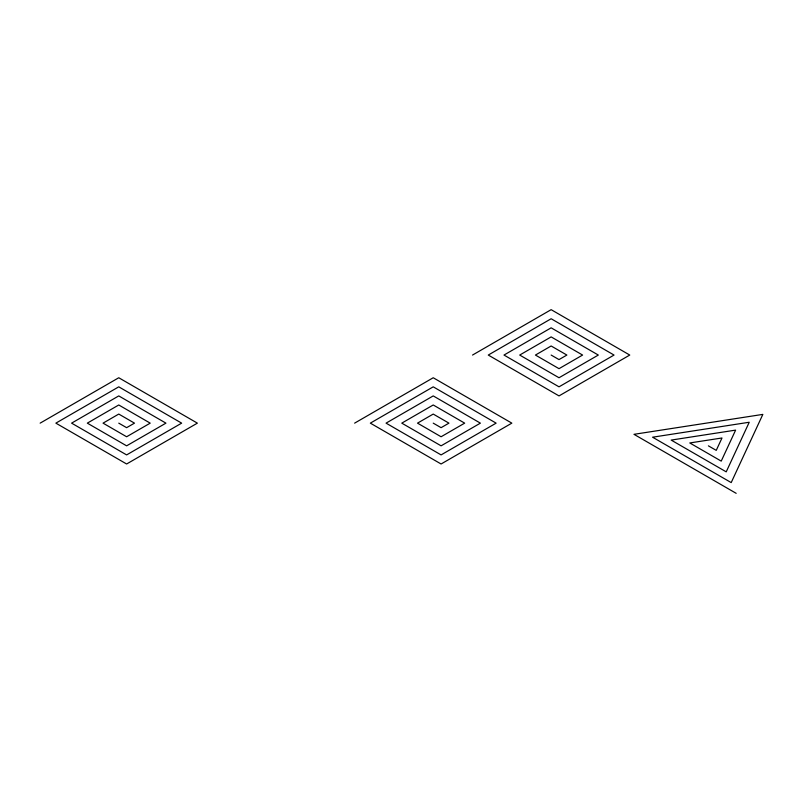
<?xml version="1.0" encoding="UTF-8"?>
<svg xmlns="http://www.w3.org/2000/svg" width="803" height="803" viewBox="0 0 803 803"><rect width="100%" height="100%" fill="white"/><g stroke="black" fill="none" stroke-linecap="round" stroke-linejoin="round"><path stroke-width="1.2" d="M40.15 423.141L118.764 377.751L197.377 423.141L126.623 463.993L55.869 423.141L118.764 386.835L181.659 423.141L126.623 454.91L71.597 423.141L118.764 395.909L165.94 423.141L126.623 445.836L87.316 423.141L118.764 404.983L150.211 423.141L126.623 436.762L103.045 423.141L118.764 414.067L134.492 423.141L126.623 427.678L118.764 423.141M354.615 423.141L433.229 377.751L511.842 423.141L441.088 463.993L370.334 423.141L433.229 386.835L496.124 423.141L441.088 454.91L386.062 423.141L433.229 395.909L480.395 423.141L441.088 445.836L401.781 423.141L433.229 404.983L464.676 423.141L441.088 436.762L417.51 423.141L433.229 414.067L448.947 423.141L441.088 427.678L433.229 423.141M472.535 355.056L551.149 309.667L629.763 355.056L559.018 395.909L488.264 355.056L551.149 318.751L614.044 355.056L559.018 386.835L503.983 355.056L551.149 327.825L598.325 355.056L559.018 377.751L519.702 355.056L551.149 336.899L582.597 355.056L559.018 368.677L535.43 355.056L551.149 345.983L566.878 355.056L559.018 359.593L551.149 355.056M708.387 445.836L716.246 450.373L721.997 437.976L689.787 442.955L721.224 461.113L735.618 430.117L671.178 440.084L726.213 471.853L749.229 422.248L652.578 437.203L731.202 482.593L762.85 414.388L633.979 434.323L736.18 493.333"/></g></svg>
